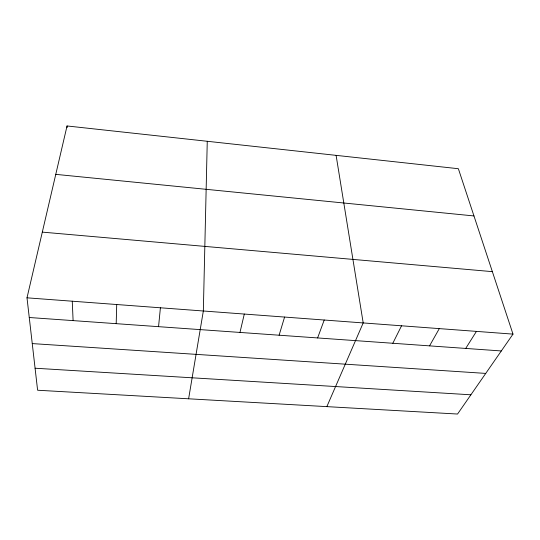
<?xml version="1.0" encoding="UTF-8"?>
<svg xmlns="http://www.w3.org/2000/svg" width="540" height="540" viewBox="0 0 540 540"><rect width="100%" height="100%" fill="white"/><g stroke="black" fill="none" stroke-linecap="round" stroke-linejoin="round"><path stroke-width="0.81" d="M207.259 141.284L203.337 310.993L188.615 398.797M116.195 323.669L116.721 304.526M158.558 326.666L160.407 307.787M27 297.824L67.048 125.962L458.365 168.716L513 334.118L457.542 414.038L37.611 390.238L27 297.824L513 334.118M239.976 332.438L244.296 314.05M279.106 335.212L284.587 317.061M317.615 337.939L324.216 320.018M326.849 406.627L363.197 322.934L336.103 155.358M392.823 343.265L401.551 325.796M429.55 345.87L439.297 328.617M465.71 348.428L476.442 331.385M35.087 368.226L470.894 394.794M32.258 343.589L485.737 373.41M29.261 317.507L501.316 350.953M42.309 232.119L492.365 271.647M55.769 174.359L473.971 215.946M72.259 301.205L73.103 320.612M67.048 125.962L67.115 127.636"/></g></svg>
